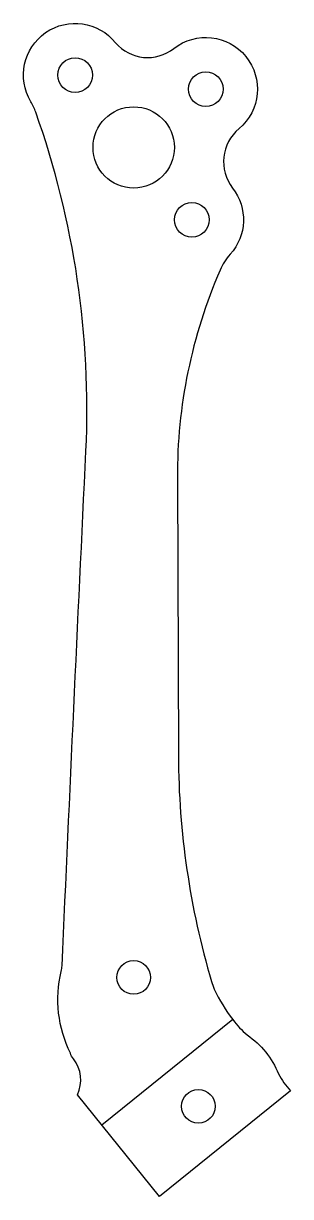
# Model space of a CAD drawing. Header units: millimetres. Extents: x -234 to -211, y 122 to 223.
import ezdxf

# ---------------------------------------------------------------- set-up
doc = ezdxf.new("R2010")
doc.units = ezdxf.units.MM
doc.layers.get('0').update_dxf_attribs({"linetype": 'CONTINUOUS'})

msp = doc.modelspace()

# ---------------------------------------------------------------- linework, layer by layer
msp.add_line((-215.54, 136.84), (-226.82, 127.74))
msp.add_lwpolyline([(-225.65, 220.96, 0.400285), (-220.63, 220.47, -0.983352), (-215.02, 213.57, 0.40226), (-215.57, 208.45, -0.362547), (-215.78, 202.75, 0.080998), (-216.65, 201.39, 0.103728), (-220.33, 183.5), (-220.24, 159.57, 0.070919), (-217.39, 140.12, 0.034831), (-217.15, 139.47, 0.061935), (-215.54, 136.84, 0.065136), (-214.32, 135.52, -0.145478), (-211.62, 132.17, 0.062702), (-210.59, 130.7), (-221.87, 121.6), (-228.93, 130.36, 0.281955), (-229.28, 133.47, -0.135004), (-229.53, 133.95, -0.176181), (-230.33, 140.99, 0.047659), (-230.26, 141.48, -0.000623), (-228.2, 185.8, 0.097026), (-232.52, 214.99, 0.049832), (-232.95, 215.89, -0.934892)], format="xyb", close=True)
for centre, radius in [((-229.13, 218.18), 1.5), ((-217.88, 216.97), 1.5), ((-224.09, 211.95), 3.5), ((-219.08, 205.72), 1.5), ((-224.09, 140.47), 1.45), ((-218.52, 129.37), 1.45), ((-218.52, 129.37), 1.45)]:
    msp.add_circle(centre, radius)

doc.saveas('drawing.dxf')
